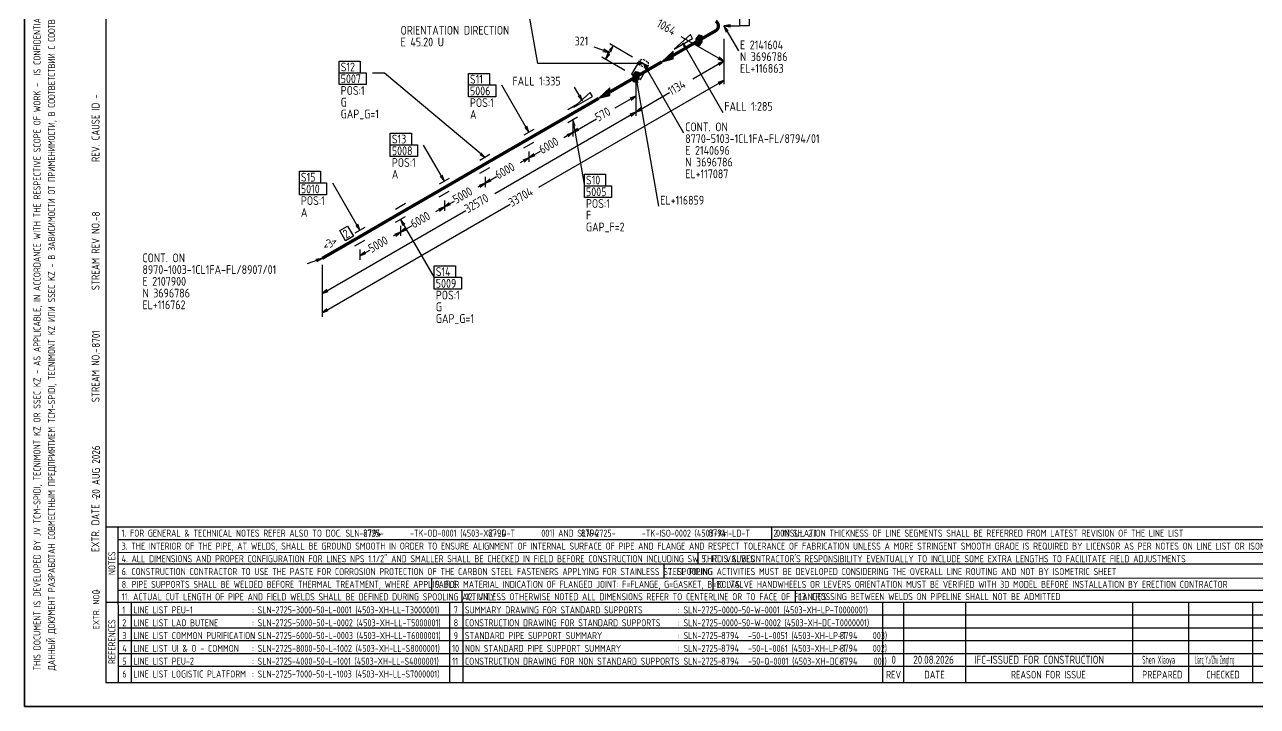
# Model space of a CAD drawing. Extents: x 0 to 594, y 0 to 420.
# Drawn here: x 0 to 385, y 0 to 212.9 of the extents above; entities that cross this region are included whole.
import ezdxf

# ---------------------------------------------------------------- set-up
doc = ezdxf.new("R2010")
doc.units = 0
doc.header["$MEASUREMENT"] = 0
doc.linetypes.add('BORDER_2012_SLN$0$8001.Solid', pattern=[0])
doc.linetypes.add('GT100', pattern=[1, 0.666667, -0.333333])
for name, color, linetype, lineweight in [('BORDER_2012_SLN$0$BG_01', 7, 'BORDER_2012_SLN$0$8001.Solid', 25), ('BORDER_2012_SLN$0$BG_02', 7, 'BORDER_2012_SLN$0$8001.Solid', 25), ('BORDER_2012_SLN$0$BG_Level_1', 7, 'BORDER_2012_SLN$0$8001.Solid', 25), ('BORDER_2012_SLN$0$Level_1', 7, 'BORDER_2012_SLN$0$8001.Solid', 25), ('BORDER_2012_SLN$0$Level_18', 7, 'BORDER_2012_SLN$0$8001.Solid', 25)]:
    doc.layers.add(name, color=color, linetype=linetype, lineweight=lineweight)
doc.layers.add('GT_1', color=7, linetype='Continuous')
doc.styles.add('BORDER_2012_SLN$0$GOST type A', font='GOST type A')
doc.styles.add('HTX1', font='')
doc.styles.get('HTX1').set_extended_font_data('GOST type A')

# ---------------------------------------------------------------- blocks, each defined once
blk = doc.blocks.new('BORDER_2012_SLN')
at = {"layer": 'BORDER_2012_SLN$0$BG_Level_1', "color": 7, "lineweight": -3}
for p, q in [((402.7, 56), (25.4, 56)), ((29.11, 56), (29.22, 7.5)), ((233.25, 56), (233.24, 52)), ((402.7, 52), (29.1, 52)), ((402.7, 47.99), (29.16, 48.01)), ((210.22, 48), (210.22, 44.42)), ((402.7, 44.41), (29.17, 44.42)), ((199.61, 44.42), (199.61, 40.02)), ((402.7, 39.96), (29.15, 40.07)), ((127.1, 40.04), (127.1, 36.23)), ((214.87, 40.02), (214.87, 36.23)), ((136.5, 36.23), (136.5, 32.43)), ((240.64, 36.23), (240.64, 32.43)), ((33.22, 32.43), (33.22, 7.59)), ((132.63, 32.43), (132.63, 7.6)), ((136.8, 32.43), (136.8, 7.59))]:
    blk.add_line(p, q, dxfattribs=at)
at = {"layer": 'BORDER_2012_SLN$0$Level_1', "color": 7, "lineweight": -3}
for p, q in [((25.4, 412.5), (25.4, 7.5)), ((402.7, 36.23), (29.15, 36.23)), ((402.7, 32.43), (25.4, 32.43)), ((267.9, 32.43), (267.91, 7.5)), ((274.59, 7.5), (274.59, 32.43)), ((293.91, 7.5), (293.91, 32.43)), ((346.11, 7.5), (346.11, 32.43)), ((363.55, 7.5), (363.55, 32.43)), ((383.52, 7.5), (383.52, 32.43)), ((402.7, 28.43), (29.17, 28.43)), ((402.7, 24.43), (29.18, 24.43)), ((402.7, 20.43), (29.19, 20.43)), ((402.7, 16.43), (29.2, 16.43)), ((402.7, 12.43), (29.2, 12.43)), ((25.4, 7.5), (588.6, 7.5))]:
    blk.add_line(p, q, dxfattribs=at)
at = {"layer": 'BORDER_2012_SLN$0$Level_18', "color": 7, "lineweight": -3, "flags": 128}
blk.add_lwpolyline([(0, 0), (0, 420), (594, 420), (594, 0)], close=True, dxfattribs=at)
at = {"color": 7, "char_height": 2.2, "attachment_point": 1, "style": 'BORDER_2012_SLN$0$GOST type A'}
for s, insert in [('{\\l\\fGOST type A|b0|i0;\\T1;1}', (30.5, 31.2)), ('{\\l\\fGOST type A|b0|i0;\\T1;: SLN-2725-3000-50-L-0001 (4503-XH-LL-T3000001)}', (71, 31.2)), ('{\\l\\fGOST type A|b0|i0;\\T1;7}', (134, 31.2)), ('{\\l\\fGOST type A|b0|i0;\\T1;SUMMARY DRAWING FOR STANDARD SUPPORTS}', (137.5, 31.2)), ('{\\l\\fGOST type A|b0|i0;\\T1;: SLN-2725-0000-50-W-0001 (4503-XH-LP-T0000001)}', (204, 31.2)), ('{\\l\\fGOST type A|b0|i0;\\T1;2}', (30.5, 27.2)), ('{\\l\\fGOST type A|b0|i0;\\T1;LINE LIST LAO BUTENE}', (34, 27.2)), ('{\\l\\fGOST type A|b0|i0;\\T1;: SLN-2725-5000-50-L-0002 (4503-XH-LL-T5000001)}', (71, 27.2)), ('{\\l\\fGOST type A|b0|i0;\\T1;8}', (134, 27.2)), ('{\\l\\fGOST type A|b0|i0;\\T1;CONSTRUCTION DRAWING FOR STANDARD SUPPORTS}', (137.5, 27.2)), ('{\\l\\fGOST type A|b0|i0;\\T1;: SLN-2725-0000-50-W-0002 (4503-XH-DC-T0000001)}', (204, 27.2)), ('{\\l\\fGOST type A|b0|i0;\\T1;3}', (30.5, 23.2)), ('{\\l\\fGOST type A|b0|i0;\\T1;LINE LIST COMMON PURIFICATION}', (34, 23.2)), ('{\\l\\fGOST type A|b0|i0;\\T1;: SLN-2725-6000-50-L-0003 (4503-XH-LL-T6000001)}', (71, 23.2)), ('{\\l\\fGOST type A|b0|i0;\\T1;9}', (134, 23.2)), ('{\\C256;STANDARD PIPE SUPPORT SUMMARY}', (137.5, 23.2)), ('{\\fGOST type A|b0|i0|c0|p34;: SLN-2725-       -50-L-0051 (4503-XH-LP-T       003)}', (204, 23.2)), ('{\\l\\fGOST type A|b0|i0;\\T1;: SLN-2725-8000-50-L-1002 (4503-XH-LL-S8000001)}', (71, 19.2)), ('{\\fGOST type A|b0|i0|c0|p34;: SLN-2725-       -50-L-0061 (4503-XH-LP-T       002)}', (204, 19.2)), ('{\\l\\fGOST type A|b0|i0;\\T1;4}', (30.5, 19.2)), ('{\\l\\fGOST type A|b0|i0;\\T1;LINE LIST UI & O - COMMON}', (34, 19.2)), ('{\\l\\fGOST type A|b0|i0;\\T1;: SLN-2725-4000-50-L-1001 (4503-XH-LL-S4000001)}', (71, 15.2)), ('{\\l\\fGOST type A|b0|i0;\\T1;10}', (133.5, 19.2)), ('{\\l\\fGOST type A|b0|i0;\\T1;NON STANDARD PIPE SUPPORT SUMMARY}', (137.5, 19.2)), ('{\\fGOST type A|b0|i0|c0|p34;: SLN-2725-       -50-Q-0001 (4503-XH-DC-T       001)}', (204, 15.2)), ('{\\l\\fGOST type A|b0|i0;\\T1;5}', (30.5, 15.2)), ('{\\l\\fGOST type A|b0|i0;\\T1;LINE LIST PEU-2}', (34, 15.2)), ('{\\l\\fGOST type A|b0|i0;\\T1;11}', (133.5, 15.2)), ('{\\C256;CONSTRUCTION DRAWING FOR NON STANDARD SUPPORTS}', (137.5, 15.2)), ('{\\l\\fGOST type A|b0|i0;\\T1;6}', (30.5, 11.2)), ('{\\l\\fGOST type A|b0|i0;\\T1;LINE LIST LOGISTIC PLATFORM}', (34, 11.2)), ('{\\l\\fGOST type A|b0|i0;\\T1;: SLN-2725-7000-50-L-1003 (4503-XH-LL-S7000001)}', (71, 11.2))]:
    blk.add_mtext(s, dxfattribs=dict(at, insert=insert))
at = {"layer": 'BORDER_2012_SLN$0$BG_01', "color": 7, "attachment_point": 1, "rotation": 90, "style": 'BORDER_2012_SLN$0$GOST type A'}
for s, insert, char_height in [('{\\fGOST type A|b0|i0|c134|p34;\\W1.01;ДАННЫЙ ДОКУМЕНТ РАЗРАБОТАН СОВМЕСТНЫМ ПРЕДПРИЯТИЕМ \\fGOST type A|b0|i0|c0|p34;TCM-SPIDI, TECNIMONT KZ \\fGOST type A|b0|i0|c134|p34;ИЛИ \\fGOST type A|b0|i0|c0|p34;SSEC KZ - \\fGOST type A|b0|i0|c134|p34;В ЗАВИСИМОСТИ ОТ ПРИМЕНИМОСТИ\\fGOST type A|b0|i0|c0|p34;, \\fGOST type A|b0|i0|c134|p34;В СООТВЕТСТВИИ С СООТВЕТСТВУЮЩЕЙ ОБЛАСТЬЮ РАБОТ\\fGOST type A|b0|i0|c0|p34;. \\fGOST type A|b0|i0|c134|p34;ЯВЛЯЕТСЯ КОНФИДЕНЦИАЛЬНЫМ И НЕ МОЖЕТ БЫТЬ ИСПОЛЬЗОВАН ДРУГИМИ ЛИЦАМИ ДЛЯ КАКИХ\\fGOST type A|b0|i0|c0|p34;-\\fGOST type A|b0|i0|c134|p34;ЛИБО ЦЕЛЕЙ\\fGOST type A|b0|i0|c0|p34;, \\fGOST type A|b0|i0|c134|p34;КРОМЕ ПРОЕКТА \\fGOST type A|b0|i0|c0|p34;SILLENO.}', (7.3, 11.21), 2.2), ('{\\l\\fGOST type A|b0|i0;\\T1;EXTR. DATE -}', (20.86, 48.18), 2.5), ('{\\l\\fGOST type A|b0|i0;\\T1;EXTR. NO.-}', (21.36, 24.02), 2)]:
    blk.add_mtext(s, dxfattribs=dict(at, insert=insert, char_height=char_height))
at = {"layer": 'BORDER_2012_SLN$0$BG_01', "color": 7, "insert": (2.76, 11.2), "char_height": 2.2, "attachment_point": 1, "rotation": 90, "line_spacing_factor": 1.090909, "style": 'BORDER_2012_SLN$0$GOST type A'}
blk.add_mtext('{\\fGOST type A|b0|i0|c0|p34;\\W1.01;THIS DOCUMENT IS DEVELOPED BY JV TCM-SPIDI, TECNIMONT KZ OR SSEC KZ - AS APPLICABLE, IN ACCORDANCE WITH THE RESPECTIVE SCOPE OF WORK -  IS CONFIDENTIAL AND CANNOT BE USED BY OTHERS FOR ANY PURPOSE OTHER THAN THE SILLENO PROJECT}', dxfattribs=at)
at = {"layer": 'BORDER_2012_SLN$0$BG_02', "color": 7, "char_height": 2.5, "attachment_point": 1, "rotation": 90, "style": 'BORDER_2012_SLN$0$GOST type A'}
for s, insert in [('{\\l\\fGOST type A|b0|i0;\\T1;REV. CAUSE ID - }', (20.9, 170)), ('{\\l\\fGOST type A|b0|i0;\\T1;STREAM REV NO.-}', (20.9, 130)), ('{\\l\\fGOST type A|b0|i0;\\T1;STREAM NO.-}', (20.9, 95))]:
    blk.add_mtext(s, dxfattribs=dict(at, insert=insert))
at = {"layer": 'BORDER_2012_SLN$0$BG_Level_1', "color": 7, "attachment_point": 1, "style": 'BORDER_2012_SLN$0$GOST type A'}
for s, insert, char_height in [('{\\fGOST type A|b0|i0|c0|p34;\\C256; 1. FOR GENERAL & TECHNICAL NOTES REFER ALSO TO DOC. SLN-2725-       -TK-OD-0001 (4503-XZ-LD-T       001) AND SLN-2725-       -TK-ISO-0002 (4503-XH-LD-T       001) SH. 2.1}', (29.11, 55.19), 2.2), ('{\\fGOST type A|b0|i0|c0|p34;\\C256;2. INSULATION THICKNESS OF LINE SEGMENTS SHALL BE REFERRED FROM LATEST REVISION OF THE LINE LIST}', (233.84, 55.19), 2.2), ('{\\fGOST type A|b0|i0|c0|p34;\\C256; 3. THE INTERIOR OF THE PIPE, AT WELDS, SHALL BE GROUND SMOOTH IN ORDER TO ENSURE ALIGNMENT OF INTERNAL SURFACE OF PIPE AND FLANGE AND RESPECT TOLERANCE OF FABRICATION UNLESS A MORE STRINGENT SMOOTH GRADE IS REQUIRED BY LICENSOR AS PER NOTES ON LINE LIST OR ISOMETRIC}', (29.12, 51.15), 2.2), ('{\\fGOST type A|b0|i0|c0|p34;\\C256; 4. ALL DIMENSIONS AND PROPER CONFIGURATION FOR LINES NPS 1.1/2" AND SMALLER SHALL BE CHECKED IN FIELD BEFORE CONSTRUCTION INCLUDING SW THRD VALVES}', (29.13, 47.2), 2.2), ("{\\C256; 5. IT IS SUBCONTRACTOR'S RESPONSIBILITY EVENTUALLY TO INCLUDE SOME EXTRA LENGTHS TO FACILITATE FIELD ADJUSTMENTS}", (210.22, 47.2), 2.2), ('{\\C256; 6. CONSTRUCTION CONTRACTOR TO USE THE PASTE FOR CORROSION PROTECTION OF THE CARBON STEEL FASTENERS APPLYING FOR STAINLESS STEEL PIPING}', (29.14, 43.2), 2.2), ('{\\C256; 7. SPOOLING ACTIVITIES MUST BE DEVELOPED CONSIDERING THE OVERALL LINE ROUTING AND NOT BY ISOMETRIC SHEET}', (199.61, 43.2), 2.2), ('{\\C256; 8. PIPE SUPPORTS SHALL BE WELDED BEFORE THERMAL TREATMENT, WHERE APPLICABLE}', (29.15, 39.2), 2.2), ('{\\C256; 9. FOR MATERIAL INDICATION OF FLANGED JOINT: F=FLANGE, G=GASKET, B=BOLTS}', (127.1, 39.2), 2.2), ('{\\C256; 10. VALVE HANDWHEELS OR LEVERS ORIENTATION MUST BE VERIFIED WITH 3D MODEL BEFORE INSTALLATION BY ERECTION CONTRACTOR}', (214.87, 39.2), 2.2), ('{\\C256; 11. ACTUAL CUT LENGTH OF PIPE AND FIELD WELDS SHALL BE DEFINED DURING SPOOLING ACTIVITY}', (29.16, 35.32), 2.2), ('{\\C256; 12. UNLESS OTHERWISE NOTED ALL DIMENSIONS REFER TO CENTERLINE OR TO FACE OF FLANGES}', (136.5, 35.35), 2.2), ('{\\C256; 13. CROSSING BETWEEN WELDS ON PIPELINE SHALL NOT BE ADMITTED}', (240.64, 35.38), 2.2), ('{\\l\\fGOST type A|b0|i0;\\T1;LINE LIST PEU-1}', (34, 31.2), 2.2), ('{\\l\\fGOST type A|b0|i0;\\T1;REV}', (269, 11.1), 2.4), ('{\\l\\fGOST type A|b0|i0;\\T1;DATE}', (281, 11.1), 2.4), ('{\\l\\fGOST type A|b0|i0;\\T1;REASON FOR ISSUE}', (308, 11.1), 2.4), ('{\\l\\fGOST type A|b0|i0;\\T1;PREPARED}', (349, 11.1), 2.4), ('{\\l\\fGOST type A|b0|i0;\\T1;CHECKED}', (369, 11.1), 2.4)]:
    blk.add_mtext(s, dxfattribs=dict(at, insert=insert, char_height=char_height))
at = {"layer": 'BORDER_2012_SLN$0$BG_Level_1', "color": 7, "char_height": 2.2, "attachment_point": 1, "rotation": 90, "style": 'BORDER_2012_SLN$0$GOST type A'}
for s, insert in [('{\\l\\fGOST type A|b0|i0;\\T1;NOTES}', (26.15, 40.99)), ('{\\l\\fGOST type A|b0|i0;\\T1;REFERENCES}', (26.15, 13.23))]:
    blk.add_mtext(s, dxfattribs=dict(at, insert=insert))

msp = doc.modelspace()

# ---------------------------------------------------------------- linework, layer by layer
at = {"layer": 'GT_1', "flags": 128}
for points in [[(0, 0), (594, 0), (594, 420), (0, 420), (0, 0)], [(193.3, 200.8), (160.3, 200.8), (157.5, 216.6), (136.8, 216.6)], [(223.4, 216.2), (226.3, 216.2), (226.3, 212.5), (223.4, 212.5), (223.4, 216.2)], [(220.4, 212.8), (218.4, 212.5), (220.4, 212.2)], [(218.4, 212.5), (223.4, 212.5)], [(219.7, 211), (218.4, 212.5), (219.1, 210.6)], [(218.4, 212.5), (222.9, 204.7)], [(202.8, 205.2), (208.6, 208.6), (207.9, 209.8), (202.8, 205.2)], [(218.4, 201.5), (205, 209.1)], [(209.7, 208.5), (210.6, 209.7), (211.5, 209.5), (211.5, 207.5), (210.6, 206.3), (209.7, 206.5), (209.7, 208.5)], [(209.7, 208.4), (211.5, 208.4)], [(209.7, 208.2), (211.5, 208.2)], [(209.7, 208), (211.5, 208)], [(209.775, 208.6), (211.5, 208.6)], [(209.925, 208.8), (211.5, 208.8)], [(210.075, 209), (211.5, 209)], [(210.225, 209.2), (211.5, 209.2)], [(210.375, 209.4), (211.5, 209.4)], [(210.525, 209.6), (211.05, 209.6)], [(218.4, 208.5), (218.4, 200.3)], [(218.4, 208.5), (218.4, 200.3)], [(218.4, 208.5), (218.4, 194.3)], [(182.6, 204.2), (177.9, 205.9)], [(180.6, 204.5), (182.6, 204.2), (180.9, 205.2)], [(181.4, 202.1), (182.6, 204.2)], [(183.1, 204.4), (183.8, 206.3), (182.5, 204.8)], [(183.8, 206.3), (182.6, 204.2)], [(189.8, 202.8), (182.7, 206.9)], [(202.5, 203.3), (202.5, 204.6), (199, 201.3), (202.5, 202.2), (202.5, 204.4), (199.4, 201.5), (202.5, 202.3), (202.5, 204.3), (199.7, 201.7), (202.5, 202.4), (202.5, 204.1), (200.1, 201.9), (202.5, 202.6), (202.5, 203.9), (200.4, 202.1), (202.5, 202.7), (202.5, 203.8), (200.7, 202.3), (202.5, 202.9), (202.5, 203.6), (201, 202.5), (202.5, 203.1), (202.5, 203.5), (201.4, 202.7), (202.5, 203.2), (202.5, 203.3), (199, 201.3)], [(206.8, 205.7), (205.5, 207.2), (206.2, 205.3)], [(205.5, 207.2), (218, 185.5)], [(209.7, 207.8), (211.5, 207.8)], [(209.7, 207.6), (211.5, 207.6)], [(209.7, 207.4), (211.425, 207.4)], [(209.7, 207.2), (211.275, 207.2)], [(209.7, 207), (211.125, 207)], [(209.7, 206.8), (210.975, 206.8)], [(209.7, 206.6), (210.825, 206.6)], [(210.15, 206.4), (210.675, 206.4)], [(98.2, 201.5), (104.8, 201.5), (104.8, 197.8), (98.2, 197.8), (98.2, 201.5)], [(187.4, 198.6), (180.3, 202.7)], [(182.1, 204), (181.4, 202.1), (182.7, 203.6)], [(190.9, 196.6), (192.3, 195.8), (194.7, 199.9), (191.9, 201.5), (189.5, 197.4), (190.9, 196.6)], [(191.3, 200.5), (193.3, 200.8), (191.3, 201.1)], [(194.6, 199.3), (193.3, 200.8), (194, 198.9)], [(193.3, 200.8), (205.8, 179.1)], [(218.4, 201.5), (208.7, 195.9)], [(216.5, 202.2), (218.4, 201.5), (216.9, 202.8)], [(216.9, 200.2), (218.4, 201.5), (216.5, 200.8)], [(98.2, 197.9), (106.7, 197.9), (106.7, 194.2), (98.2, 194.2), (98.2, 197.9)], [(143.8, 171.4), (112.4, 197.8), (108.6, 197.8)], [(138.6, 197.7), (145.2, 197.7), (145.2, 194), (138.6, 194), (138.6, 197.7)], [(190, 197.1), (190.9, 198.3), (191.8, 198.1), (191.8, 196.1), (190.9, 194.9), (190, 195.1), (190, 197.1)], [(190, 197), (191.8, 197)], [(190, 196.8), (191.8, 196.8)], [(190, 196.6), (191.8, 196.6)], [(190, 196.4), (191.8, 196.4)], [(190.075, 197.2), (191.8, 197.2)], [(190.225, 197.4), (191.8, 197.4)], [(190.375, 197.6), (191.8, 197.6)], [(190.525, 197.8), (191.8, 197.8)], [(190.675, 198), (191.8, 198)], [(190.825, 198.2), (191.35, 198.2)], [(191.6, 194.7), (190.9, 196.6), (190.9, 194.6)], [(190.9, 196.6), (198, 156.2)], [(138.6, 194.1), (147.1, 194.1), (147.1, 190.4), (138.6, 190.4), (138.6, 194.1)], [(157.5, 179.3), (149, 194)], [(218.4, 195.5), (160.5, 162)], [(174.2, 189.1), (171.7, 193.4)], [(182.8, 191.9), (182.8, 193.2), (179.3, 189.9), (182.8, 190.8), (182.8, 193), (179.7, 190.1), (182.8, 190.9), (182.8, 192.9), (180, 190.3), (182.8, 191), (182.8, 192.7), (180.4, 190.5), (182.8, 191.2), (182.8, 192.5), (180.7, 190.7), (182.8, 191.3), (182.8, 192.4), (181, 190.9), (182.8, 191.5), (182.8, 192.2), (181.3, 191.1), (182.8, 191.7), (182.8, 192.1), (181.7, 191.3), (182.8, 191.8), (182.8, 191.9), (179.3, 189.9)], [(190, 196.2), (191.8, 196.2)], [(190, 196), (191.725, 196)], [(190, 195.8), (191.575, 195.8)], [(190, 195.6), (191.425, 195.6)], [(190, 195.4), (191.275, 195.4)], [(190, 195.2), (191.125, 195.2)], [(190.45, 195), (190.975, 195)], [(190.9, 194.6), (190.9, 189.4)], [(190.9, 194.6), (190.9, 184.4)], [(190.9, 192.6), (190.9, 184.4)], [(216.9, 194.2), (218.4, 195.5), (216.5, 194.8)], [(171.5, 187.1), (177.3, 190.5), (176.6, 191.7), (171.5, 187.1)], [(172.9, 190.6), (174.2, 189.1), (173.5, 191)], [(190.9, 190.6), (184.3, 186.8)], [(189.4, 189.3), (190.9, 190.6), (189, 189.9)], [(190.9, 185.6), (201.4, 191.7)], [(190.9, 185.6), (146.8, 160.1)], [(172.7, 188.1), (169.6, 186.3)], [(189.4, 184.3), (190.9, 185.6), (189, 184.9)], [(192.4, 186.9), (190.9, 185.6), (192.8, 186.3)], [(156.2, 180.8), (157.5, 179.3), (156.8, 181.2)], [(169.6, 182.3), (172.7, 184.1)], [(171.2, 179.2), (178.6, 183.5)], [(171.9, 181.3), (171.2, 183.2), (171.2, 181.2)], [(171.2, 183.2), (174.8, 162.5)], [(171.2, 181.2), (171.2, 178)], [(171.2, 181.2), (171.2, 178)], [(114.2, 179), (120.8, 179), (120.8, 175.3), (114.2, 175.3), (114.2, 179)], [(159, 180.2), (155.9, 178.4)], [(171.2, 179.2), (168.4, 177.6)], [(169.7, 177.9), (171.2, 179.2), (169.3, 178.5)], [(172.7, 180.5), (171.2, 179.2), (173.1, 179.9)], [(114.2, 175.4), (122.7, 175.4), (122.7, 171.7), (114.2, 171.7), (114.2, 175.4)], [(131.1, 164), (124.6, 175.3)], [(155.9, 174.4), (159, 176.2)], [(157.5, 171.3), (161.1, 173.4)], [(157.5, 173.3), (157.5, 170.1)], [(157.5, 173.3), (157.5, 170.1)], [(142.1, 172.4), (143.8, 171.4), (142.5, 172.9)], [(145.3, 172.3), (142.2, 170.5)], [(157.5, 171.3), (154.7, 169.7)], [(156, 170), (157.5, 171.3), (155.6, 170.6)], [(159, 172.6), (157.5, 171.3), (159.4, 172)], [(85.8, 167.1), (92.4, 167.1), (92.4, 163.4), (85.8, 163.4), (85.8, 167.1)], [(129.8, 165.5), (131.1, 164), (130.4, 165.9)], [(142.2, 166.5), (145.3, 168.3)], [(174.8, 166.2), (181.4, 166.2), (181.4, 162.5), (174.8, 162.5), (174.8, 166.2)], [(85.8, 163.5), (94.3, 163.5), (94.3, 159.8), (85.8, 159.8), (85.8, 163.5)], [(104.7, 148.7), (96.2, 163.4)], [(132.6, 164.9), (129.5, 163.1)], [(143.8, 163.4), (141.5, 162.1)], [(142.3, 162.1), (143.8, 163.4), (141.9, 162.7)], [(143.8, 163.4), (147.4, 165.5)], [(143.8, 165.4), (143.8, 162.2)], [(143.8, 165.4), (143.8, 162.2)], [(145.3, 164.7), (143.8, 163.4), (145.7, 164.1)], [(174.8, 162.6), (183.3, 162.6), (183.3, 158.9), (174.8, 158.9), (174.8, 162.6)], [(129.5, 159.1), (132.6, 160.9)], [(131.1, 158), (131.1, 154.8)], [(131.1, 158), (131.1, 154.8)], [(92.9, 122.9), (151.6, 156.8)], [(92.9, 128.9), (137.8, 154.9)], [(118.9, 157), (115.8, 155.2)], [(131.1, 156), (128.3, 154.4)], [(129.6, 154.7), (131.1, 156), (129.2, 155.3)], [(131.1, 156), (134.2, 157.8)], [(132.6, 157.3), (131.1, 156), (133, 156.7)], [(103.4, 150.2), (104.7, 148.7), (104, 150.6)], [(115.8, 151.2), (118.9, 153)], [(118.7, 150.6), (117.4, 152.1), (118.1, 150.2)], [(117.4, 152.1), (127.9, 133.9)], [(117.4, 148.1), (121, 150.2)], [(98.4, 148.6), (100.8, 150), (102.7, 146.8), (100.2, 145.4), (98.4, 148.6)], [(106.2, 149.6), (103.1, 147.8)], [(117.4, 148.1), (115.1, 146.8)], [(115.9, 146.8), (117.4, 148.1), (115.5, 147.4)], [(117.4, 150.1), (117.4, 146.9)], [(117.4, 150.1), (117.4, 146.9)], [(118.9, 149.4), (117.4, 148.1), (119.3, 148.8)], [(103.1, 143.8), (106.2, 145.6)], [(104.7, 142.7), (104.7, 139.5)], [(104.7, 140.7), (107.8, 142.5)], [(92.9, 139.9), (88.2, 138.2)], [(91.2, 138.9), (92.9, 139.9), (90.9, 139.6)], [(106.2, 142), (104.7, 140.7), (106.6, 141.4)], [(92.9, 137.9), (92.9, 127.7)], [(92.9, 137.9), (92.9, 121.7)], [(127.9, 137.6), (134.5, 137.6), (134.5, 133.9), (127.9, 133.9), (127.9, 137.6)], [(127.9, 134), (136.4, 134), (136.4, 130.3), (127.9, 130.3), (127.9, 134)], [(94.4, 130.2), (92.9, 128.9), (94.8, 129.6)], [(94.4, 124.2), (92.9, 122.9), (94.8, 123.6)]]:
    msp.add_lwpolyline(points, dxfattribs=at)
at = {"layer": 'GT_1', "const_width": 1, "flags": 128}
msp.add_lwpolyline([(215.8, 214, -0.57736), (215.8, 211)], format="xyb", dxfattribs=at)
for points in [[(210.6, 208), (202.5, 203.3)], [(215.8, 211), (210.6, 208)], [(199, 201.3), (190.9, 196.6)], [(190.9, 196.6), (182.8, 191.9)], [(179.3, 189.9), (171.2, 185.2)], [(171.2, 185.2), (157.5, 177.3)], [(157.5, 177.3), (143.8, 169.4)], [(143.8, 169.4), (131.1, 162)], [(131.1, 162), (117.4, 154.1)], [(117.4, 154.1), (104.7, 146.7)], [(104.7, 146.7), (92.9, 139.9)]]:
    msp.add_lwpolyline(points, dxfattribs=at)
at = {"layer": 'GT_1', "linetype": 'GT100', "flags": 128}
msp.add_lwpolyline([(194.7, 201.2), (194.7, 200), (193.7, 199.4), (191.9, 200.4), (191.9, 201.6), (192.9, 202.2), (194.7, 201.2)], dxfattribs=at)

# ---------------------------------------------------------------- block references
at = {"linetype": 'Continuous'}
msp.add_blockref('BORDER_2012_SLN', (0, 0), dxfattribs=at)

# ---------------------------------------------------------------- texts
at = {"layer": 'GT_1', "style": 'HTX1'}
for s, height, width, p in [('ORIENTATION DIRECTION', 2.75, 1.02, (117.4, 209.767)), ('E 45.20 U', 2.75, 1.02, (117.4, 206.1)), ('321', 2.75, 1.02, (171.743, 206.4)), ('E 2141604', 2.75, 1.02, (223.4, 205.2)), ('N 3696786', 2.75, 1.02, (223.4, 201.533)), ('S12', 2.75, 1.02, (98.7, 198.3)), ('EL+116863', 2.75, 1.02, (223.4, 197.867)), ('5007', 2.75, 1.02, (98.7, 194.633)), ('S11', 2.75, 1.02, (139.071, 194.5)), ('FALL 1:335', 2.75, 1.02, (152.343, 193.9)), ('POS:1', 2.75, 1.02, (98.7, 190.967)), ('5006', 2.75, 1.02, (139.071, 190.833)), ('G', 2.75, 1.02, (98.7, 187.3)), ('POS:1', 2.75, 1.02, (139.071, 187.167)), ('FALL 1:285', 2.75, 1.02, (218.5, 186)), ('GAP_G=1', 2.75, 1.02, (98.7, 183.633)), ('A', 2.75, 1.02, (139.071, 183.5)), ('CONT. ON', 2.75, 1.02, (206.3, 179.6)), ('S13', 2.75, 1.02, (114.671, 175.8)), ('8770-5103-1CL1FA-FL/8794/01', 2.75, 1.02, (206.3, 175.933)), ('5008', 2.75, 1.02, (114.671, 172.133)), ('E 2140696', 2.75, 1.02, (206.3, 172.267)), ('POS:1', 2.75, 1.02, (114.671, 168.467)), ('N 3696786', 2.75, 1.02, (206.3, 168.6)), ('S15', 2.75, 1.02, (86.271, 163.9)), ('A', 2.75, 1.02, (114.671, 164.8)), ('S10', 2.75, 1.02, (175.3, 163)), ('EL+117087', 2.75, 1.02, (206.3, 164.933)), ('5010', 2.75, 1.02, (86.271, 160.233)), ('5005', 2.75, 1.02, (175.3, 159.333)), ('POS:1', 2.75, 1.02, (86.271, 156.567)), ('POS:1', 2.75, 1.02, (175.3, 155.667)), ('EL+116859', 2.75, 1.02, (198.5, 156.7)), ('A', 2.75, 1.02, (86.271, 152.9)), ('F', 2.75, 1.02, (175.3, 152)), ('GAP_F=2', 2.75, 1.02, (175.3, 148.333)), ('CONT. ON', 2.75, 1.02, (36.786, 138.7)), ('8970-1003-1CL1FA-FL/8907/01', 2.75, 1.02, (36.786, 135.033)), ('S14', 2.75, 1.02, (128.4, 134.4)), ('E 2107900', 2.75, 1.02, (36.786, 131.367)), ('5009', 2.75, 1.02, (128.4, 130.733)), ('N 3696786', 2.75, 1.02, (36.786, 127.7)), ('POS:1', 2.75, 1.02, (128.4, 127.067)), ('EL+116762', 2.75, 1.02, (36.786, 124.033)), ('G', 2.75, 1.02, (128.4, 123.4)), ('GAP_G=1', 2.75, 1.02, (128.4, 119.733)), ('8794', 2.25, 1.02, (105.7, 53)), ('8794', 2.25, 1.02, (144.7, 53)), ('8794', 2.25, 1.02, (173.7, 53)), ('8794', 2.25, 1.02, (213.5, 53)), ('8794', 2.25, 1.02, (217.5, 21)), ('8794', 2.25, 1.02, (254.5, 21)), ('8794', 2.25, 1.02, (217.5, 17)), ('8794', 2.25, 1.02, (254.5, 17)), ('0', 2.5, 1.02, (270.7, 13.3)), ('0', 2.5, 1.02, (270.7, 13.3)), ('0', 2.5, 1.02, (270.7, 13.3)), ('0', 2.5, 1.02, (270.7, 13.3)), ('0', 2.5, 1.02, (270.7, 13.3)), ('0', 2.5, 1.02, (270.7, 13.3)), ('20.08.2026', 2.5, 1.02, (277.5, 13.3)), ('20.08.2026', 2.5, 1.02, (277.5, 13.3)), ('20.08.2026', 2.5, 1.02, (277.5, 13.3)), ('20.08.2026', 2.5, 1.02, (277.5, 13.3)), ('20.08.2026', 2.5, 1.02, (277.5, 13.3)), ('20.08.2026', 2.5, 1.02, (277.5, 13.3)), ('IFC-ISSUED FOR CONSTRUCTION', 2.5, 1.02, (296.6, 13.3)), ('IFC-ISSUED FOR CONSTRUCTION', 2.5, 1.02, (296.6, 13.3)), ('IFC-ISSUED FOR CONSTRUCTION', 2.5, 1.02, (296.6, 13.3)), ('IFC-ISSUED FOR CONSTRUCTION', 2.5, 1.02, (296.6, 13.3)), ('IFC-ISSUED FOR CONSTRUCTION', 2.5, 1.02, (296.6, 13.3)), ('IFC-ISSUED FOR CONSTRUCTION', 2.5, 1.02, (296.6, 13.3)), ('Shen Xiaoya', 2.5, 0.55, (349, 13.3)), ('Shen Xiaoya', 2.5, 0.55, (349, 13.3)), ('Shen Xiaoya', 2.5, 0.55, (349, 13.3)), ('Shen Xiaoya', 2.5, 0.55, (349, 13.3)), ('Shen Xiaoya', 2.5, 0.55, (349, 13.3)), ('Shen Xiaoya', 2.5, 0.55, (349, 13.3)), ('Liang Yu/Zhu Zengting', 2.5, 0.35, (365.5, 13.3)), ('Liang Yu/Zhu Zengting', 2.5, 0.35, (365.5, 13.3)), ('Liang Yu/Zhu Zengting', 2.5, 0.35, (365.5, 13.3)), ('Liang Yu/Zhu Zengting', 2.5, 0.35, (365.5, 13.3)), ('Liang Yu/Zhu Zengting', 2.5, 0.35, (365.5, 13.3)), ('Liang Yu/Zhu Zengting', 2.5, 0.35, (365.5, 13.3)), ('8794', 2.25, 1.02, (217.5, 13)), ('8794', 2.25, 1.02, (254.5, 13))]:
    msp.add_text(s, height=height, dxfattribs=dict(at, width=width)).set_placement(p)
at = {"layer": 'GT_1', "style": 'HTX1', "width": 1.02}
for s, height, rotation, p in [('1064', 2.75, 330, (197.134, 212.433)), ('1134', 2.75, 30, (201.934, 190.712)), ('570', 2.75, 30, (179.15, 182.533)), ('6000', 2.75, 30, (161.634, 172.412)), ('6000', 2.75, 30, (147.934, 164.512)), ('5000', 2.75, 30, (134.734, 156.862)), ('33704', 2.75, 30, (152.117, 155.89)), ('32570', 2.75, 30, (138.367, 153.94)), ('8', 2.5, 90, (23.5, 153)), ('6000', 2.75, 30, (121.534, 149.212)), ('2', 2.75, 30, (100.42, 146.025)), ('5000', 2.75, 30, (108.334, 141.562)), ('<3>', 2.75, 30, (93.942, 142.285)), ('8701', 2.5, 90, (23.5, 112)), ('20 AUG 2026', 2.5, 90, (23.5, 65)), ('0', 2.5, 90, (23.5, 35))]:
    msp.add_text(s, height=height, rotation=rotation, dxfattribs=at).set_placement(p)

doc.saveas('drawing.dxf')
